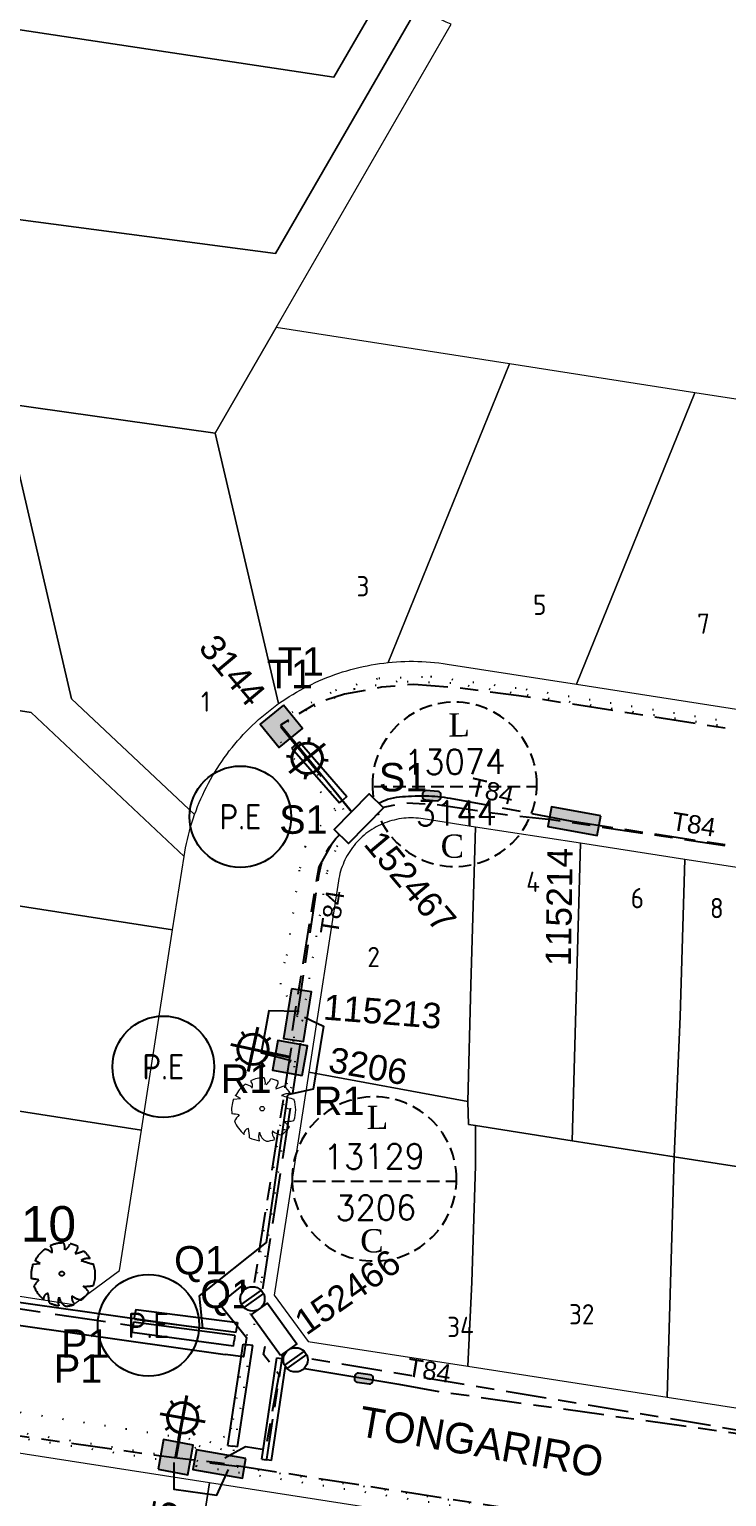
# Model space of a CAD drawing. Header units: metres. Extents: x 297818 to 299097, y 6264861 to 6266140.
# Drawn here: x 298319.3 to 298387.9, y 6265515.3 to 6265659.9 of the extents above; entities that cross this region are included whole.
import ezdxf
from ezdxf.enums import TextEntityAlignment as Align

# ---------------------------------------------------------------- set-up
doc = ezdxf.new("R2010")
doc.units = ezdxf.units.M
for name, pattern in [('Cable Exist UG', [8.2, 4, -1.2, 1.8, -1.2]), ('Cable New OH', [6, 4, -2]), ('Cable Remove', [2, 0, -2]), ('CHAIN', [6, 3, -1, 1, -1]), ('HIDDEN2', [0.1875, 0.125, -0.0625]), ('IE Trench LV', [6.5, 5, -1.5]), ('IECLCHAINA', [8.2, 4, -1.2, 1.8, -1.2])]:
    doc.linetypes.add(name, pattern=pattern)
doc.layers.get('0').update_dxf_attribs({"color": 6})
for name, color, linetype in [('_User_LV_Exist', 7, 'Continuous'), ('Duct_SP_NEW', 2, 'Continuous'), ('Equip_LV_NEW', 2, 'Continuous'), ('Equip_SP_SL_EXT', 7, 'Continuous'), ('Mains_LV_EXT', 7, 'Continuous'), ('Mains_LV_NEW_T84', 2, 'Continuous'), ('Mains_SL_EXT', 7, 'Continuous'), ('Notes', 7, 'Continuous'), ('Notes_HV_MISC', 7, 'Continuous'), ('Notes_LV_MISC', 7, 'Continuous'), ('Notes_SL_MISC', 7, 'Continuous'), ('Notes_SP_MISC', 7, 'Continuous'), ('SupportsUG_SP_LV_EXT', 7, 'Continuous'), ('SupportsUG_SP_LV_NEW', 2, 'Continuous'), ('SupportsUG_SP_LV_SL_EXT', 7, 'Continuous'), ('Trench_SP_NEW', 2, 'Continuous'), ('UG_Details_SP_MISC', 7, 'Continuous')]:
    doc.layers.add(name, color=color, linetype=linetype)
doc.layers.add('Cadastre Land Parcels_SP_EXT', color=9, linetype='Continuous', lineweight=5)
doc.styles.add('AR12', font='Simplex')
doc.styles.add('COLUMN_LABEL', font='arial.ttf')
doc.styles.add('iecARIAL', font='arial.ttf', dxfattribs={"height": 2})
doc.styles.add('iecDevPlan', font='isocp.shx', dxfattribs={"height": 1.8})
doc.styles.add('iecNAME', font='times.ttf')
doc.styles.add('IESYMBOL1', font='isocp.shx')
doc.styles.add('ITALICT', font='ITALICT')
doc.styles.add('POLE_LABEL', font='arial.ttf')
doc.styles.get("Standard").update_dxf_attribs({"font": 'arial.ttf'})
doc.linetypes.add('Cable New UG', pattern='A,7,-0.25,["x",Standard,S=2,R=0,X=0.2,Y=-0.8],-2.1', length=9.35)
doc.linetypes.add('Cable V', pattern='A,7.2,-0.45,["V",Standard,S=1.5,R=0,X=0,Y=-0.7],-1.8', length=9.45)

# ---------------------------------------------------------------- blocks, each defined once
blk = doc.blocks.new('COLUMN_EXT')
blk.add_hatch(color=256).paths.add_polyline_path([(-1.49, 1.48), (-1.49, -1.49), (1.48, -1.49), (1.48, 1.48)])
blk.add_lwpolyline([(-1.49, -1.49), (1.48, -1.49), (1.48, 1.48), (-1.49, 1.48)], close=True)
for tag, height, style, flags, p in [('ASSET_NUM', 2.5, 'COLUMN_LABEL', 8, (2, 2)), ('STRUCTURE_PLANT_NUMBER', 0.2, 'POLE_LABEL', 9, (1.81, 0.03)), ('STREET_CODE', 0.2, 'COLUMN_LABEL', 9, (1.81, -0.2))]:
    blk.add_attdef(tag, text='', height=height, dxfattribs=dict(style=style, flags=flags)).set_placement(p, align=Align.MIDDLE_LEFT)
at = {"flags": 9}
for tag, p in [('COLUMN_TYPE', (1.81, -0.4)), ('OWNED_BY', (1.81, -0.6)), ('STATE', (1.81, -0.8)), ('USAGE', (1.81, -1)), ('LEGEND', (1.81, -1.2)), ('LOCATION', (1.81, -1.4)), ('STREETNAME', (1.81, -1.6)), ('SUBURB', (1.81, -1.8)), ('NOTES', (1.81, -2))]:
    blk.add_attdef(tag, text='', height=0.2, dxfattribs=at).set_placement(p, align=Align.MIDDLE_LEFT)
at = {"flags": 1}
blk.add_attdef('Z', (1.81, -2.35), '', height=0.2, dxfattribs=at)
blk = doc.blocks.new('PILLAR_EXT')
blk.add_hatch(color=256).paths.add_polyline_path([(-2.475, 0.99), (-2.475, -0.99), (2.475, -0.99), (2.475, 0.99)])
blk.add_lwpolyline([(-2.475, -0.99), (2.475, -0.99), (2.475, 0.99), (-2.475, 0.99)], close=True)
at = {"style": 'iecARIAL', "flags": 8}
blk.add_attdef('ASSET_NUM', (1.5, 3.5), '', height=2.5, dxfattribs=at)
for tag, p, flags in [('OWNED_BY', (0, -0.2), 9), ('STATE', (0, -0.4), 9), ('SUPPORT_TYPE', (0, -0.6), 9), ('USAGE', (0, -0.8), 9), ('LEGEND', (0, -1), 9), ('LOCATION', (0, -1.2), 9), ('NOTES', (0, -1.4), 9), ('PARENT', (0, -1.6), 9), ('STREETNAME', (0, -1.8), 9), ('SUBURB', (0, -2), 1)]:
    blk.add_attdef(tag, p, '', height=0.2, dxfattribs=dict(flags=flags))
blk = doc.blocks.new('*U152')
at = {"lineweight": 40}
for p, q in [((0.29, 1.65), (1.08, 6.08)), ((-0.49, 5.56), (-0.17, 5.1)), ((2.38, 5.05), (1.92, 4.72)), ((-1.53, 4.26), (2.9, 3.47)), ((-1, 2.68), (-0.54, 3.01)), ((0, 0), (0.43, 2.39)), ((1.87, 2.17), (1.55, 2.63))]:
    blk.add_line(p, q, dxfattribs=at)
blk.add_circle((0.69, 3.87), 1.5, dxfattribs=at)
at = {"style": 'iecARIAL', "flags": 8}
blk.add_attdef('ASSET_NUM', (1.5, 1.5), '', height=2.5, dxfattribs=at)
for tag, p, height, flags in [('CONSTRUCTED_VOLTAGE', (0.98, -0.65), 0.2, 9), ('CONTROL_TYPE', (0.98, -0.85), 0.2, 9), ('LANTERN_PURPOSE', (0.98, -1.05), 0.2, 9), ('LANTERN_TYPE', (0.98, -1.25), 0.2, 9), ('NO_PHASES', (0.98, -1.45), 0.2, 9), ('LNUMBER', (2.18, -3.25), 2.5, 8), ('OPERATING_VOLTAGE', (0.98, -1.65), 0.2, 9), ('ORIENTATION', (0.98, -1.85), 0.2, 9), ('OWNED_BY', (0.98, -2.05), 0.2, 9), ('STATE', (0.98, -2.25), 0.2, 9), ('USAGE', (0.98, -2.45), 0.2, 9), ('CEXIST', (0.98, -2.65), 0.2, 9), ('CNEW', (0.98, -2.85), 0.2, 9), ('CNUMBER', (0.98, -3.05), 0.2, 9), ('CREMOVE', (0.98, -3.25), 0.2, 9), ('CREPLACE', (0.98, -3.45), 0.2, 9), ('LKINGHEIGHT', (0.98, -3.65), 0.2, 9), ('LBRACKET', (0.98, -3.85), 0.2, 9), ('LBRACKETVOCAB', (0.98, -4.05), 0.2, 9), ('LCATEGORY', (0.98, -4.25), 0.2, 9), ('LCHARGE1', (0.98, -4.45), 0.2, 9), ('LCHARGE1PERCENT', (0.98, -4.65), 0.2, 9), ('LCHARGE2', (0.98, -4.85), 0.2, 9), ('LCHARGE2PERCENT', (0.98, -5.05), 0.2, 9), ('LCHARGE3', (0.98, -5.25), 0.2, 9), ('LCHARGE3PERCENT', (0.98, -5.45), 0.2, 9), ('LEXIST', (0.98, -5.65), 0.2, 9), ('LLAMP', (0.98, -5.85), 0.2, 9), ('LLAMPVOCAB', (0.98, -6.05), 0.2, 9), ('LMAST', (0.98, -6.25), 0.2, 9), ('LMASTVOCAB', (0.98, -6.45), 0.2, 9), ('LNEW', (0.98, -6.65), 0.2, 9), ('LANTNUMBER', (0.98, -6.85), 0.2, 9), ('LOUTREACH', (0.98, -7.25), 0.2, 9), ('LOUTREACHVOCAB', (0.98, -7.45), 0.2, 9), ('LRATECODE', (0.98, -7.65), 0.2, 9), ('LREMOVE', (0.98, -7.85), 0.2, 9), ('LREPLACE', (0.98, -8.05), 0.2, 9), ('LTYPE', (0.98, -8.25), 0.2, 9), ('LTYPEVOCAB', (0.98, -8.45), 0.2, 9), ('LEGEND', (0.98, -8.65), 0.2, 9), ('LOCATION', (0.98, -8.85), 0.2, 9), ('STREETNAME', (0.98, -9.25), 0.2, 9), ('SUBURB', (0.98, -9.45), 0.2, 1), ('NOTES', (0.98, -9.05), 0.2, 9)]:
    blk.add_attdef(tag, p, '', height=height, dxfattribs=dict(flags=flags))
blk = doc.blocks.new('*U153')
at = {"lineweight": 40}
for p, q in [((-4.11, -1.42), (-3.17, 2.98)), ((-4.76, 2.52), (-4.45, 2.04)), ((-1.91, 1.9), (-2.38, 1.6)), ((-1.44, 0.31), (-5.84, 1.26)), ((0, 0), (-2.18, 0.47)), ((-5.37, -0.33), (-4.9, -0.03)), ((-2.52, -0.95), (-2.83, -0.48))]:
    blk.add_line(p, q, dxfattribs=at)
blk.add_circle((-3.64, 0.78), 1.5, dxfattribs=at)
at = {"style": 'iecARIAL', "flags": 8}
blk.add_attdef('ASSET_NUM', (1.5, 1.5), '', height=2.5, dxfattribs=at)
for tag, p, height, flags in [('CONSTRUCTED_VOLTAGE', (0.98, -0.65), 0.2, 9), ('CONTROL_TYPE', (0.98, -0.85), 0.2, 9), ('LANTERN_PURPOSE', (0.98, -1.05), 0.2, 9), ('LANTERN_TYPE', (0.98, -1.25), 0.2, 9), ('NO_PHASES', (0.98, -1.45), 0.2, 9), ('LNUMBER', (2.18, -3.25), 2.5, 8), ('OPERATING_VOLTAGE', (0.98, -1.65), 0.2, 9), ('ORIENTATION', (0.98, -1.85), 0.2, 9), ('OWNED_BY', (0.98, -2.05), 0.2, 9), ('STATE', (0.98, -2.25), 0.2, 9), ('USAGE', (0.98, -2.45), 0.2, 9), ('CEXIST', (0.98, -2.65), 0.2, 9), ('CNEW', (0.98, -2.85), 0.2, 9), ('CNUMBER', (0.98, -3.05), 0.2, 9), ('CREMOVE', (0.98, -3.25), 0.2, 9), ('CREPLACE', (0.98, -3.45), 0.2, 9), ('LKINGHEIGHT', (0.98, -3.65), 0.2, 9), ('LBRACKET', (0.98, -3.85), 0.2, 9), ('LBRACKETVOCAB', (0.98, -4.05), 0.2, 9), ('LCATEGORY', (0.98, -4.25), 0.2, 9), ('LCHARGE1', (0.98, -4.45), 0.2, 9), ('LCHARGE1PERCENT', (0.98, -4.65), 0.2, 9), ('LCHARGE2', (0.98, -4.85), 0.2, 9), ('LCHARGE2PERCENT', (0.98, -5.05), 0.2, 9), ('LCHARGE3', (0.98, -5.25), 0.2, 9), ('LCHARGE3PERCENT', (0.98, -5.45), 0.2, 9), ('LEXIST', (0.98, -5.65), 0.2, 9), ('LLAMP', (0.98, -5.85), 0.2, 9), ('LLAMPVOCAB', (0.98, -6.05), 0.2, 9), ('LMAST', (0.98, -6.25), 0.2, 9), ('LMASTVOCAB', (0.98, -6.45), 0.2, 9), ('LNEW', (0.98, -6.65), 0.2, 9), ('LANTNUMBER', (0.98, -6.85), 0.2, 9), ('LOUTREACH', (0.98, -7.25), 0.2, 9), ('LOUTREACHVOCAB', (0.98, -7.45), 0.2, 9), ('LRATECODE', (0.98, -7.65), 0.2, 9), ('LREMOVE', (0.98, -7.85), 0.2, 9), ('LREPLACE', (0.98, -8.05), 0.2, 9), ('LTYPE', (0.98, -8.25), 0.2, 9), ('LTYPEVOCAB', (0.98, -8.45), 0.2, 9), ('LEGEND', (0.98, -8.65), 0.2, 9), ('LOCATION', (0.98, -8.85), 0.2, 9), ('STREETNAME', (0.98, -9.25), 0.2, 9), ('SUBURB', (0.98, -9.45), 0.2, 1), ('NOTES', (0.98, -9.05), 0.2, 9)]:
    blk.add_attdef(tag, p, '', height=height, dxfattribs=dict(flags=flags))
blk = doc.blocks.new('*U144')
at = {"lineweight": 40}
for p, q in [((0, 0), (1.61, -1.98)), ((1.13, -1.39), (3.97, -4.88)), ((2.76, -1.08), (2.71, -1.64)), ((4.3, -1.72), (0.81, -4.56)), ((0.5, -2.93), (1.06, -2.98)), ((4.61, -3.35), (4.05, -3.29)), ((2.34, -5.19), (2.4, -4.63))]:
    blk.add_line(p, q, dxfattribs=at)
blk.add_circle((2.55, -3.14), 1.5, dxfattribs=at)
at = {"style": 'iecARIAL', "flags": 8}
blk.add_attdef('ASSET_NUM', (1.5, 1.5), '', height=2.5, dxfattribs=at)
for tag, p, height, flags in [('CONSTRUCTED_VOLTAGE', (0.98, -0.65), 0.2, 9), ('CONTROL_TYPE', (0.98, -0.85), 0.2, 9), ('LANTERN_PURPOSE', (0.98, -1.05), 0.2, 9), ('LANTERN_TYPE', (0.98, -1.25), 0.2, 9), ('NO_PHASES', (0.98, -1.45), 0.2, 9), ('LNUMBER', (2.18, -3.25), 2.5, 8), ('OPERATING_VOLTAGE', (0.98, -1.65), 0.2, 9), ('ORIENTATION', (0.98, -1.85), 0.2, 9), ('OWNED_BY', (0.98, -2.05), 0.2, 9), ('STATE', (0.98, -2.25), 0.2, 9), ('USAGE', (0.98, -2.45), 0.2, 9), ('CEXIST', (0.98, -2.65), 0.2, 9), ('CNEW', (0.98, -2.85), 0.2, 9), ('CNUMBER', (0.98, -3.05), 0.2, 9), ('CREMOVE', (0.98, -3.25), 0.2, 9), ('CREPLACE', (0.98, -3.45), 0.2, 9), ('LKINGHEIGHT', (0.98, -3.65), 0.2, 9), ('LBRACKET', (0.98, -3.85), 0.2, 9), ('LBRACKETVOCAB', (0.98, -4.05), 0.2, 9), ('LCATEGORY', (0.98, -4.25), 0.2, 9), ('LCHARGE1', (0.98, -4.45), 0.2, 9), ('LCHARGE1PERCENT', (0.98, -4.65), 0.2, 9), ('LCHARGE2', (0.98, -4.85), 0.2, 9), ('LCHARGE2PERCENT', (0.98, -5.05), 0.2, 9), ('LCHARGE3', (0.98, -5.25), 0.2, 9), ('LCHARGE3PERCENT', (0.98, -5.45), 0.2, 9), ('LEXIST', (0.98, -5.65), 0.2, 9), ('LLAMP', (0.98, -5.85), 0.2, 9), ('LLAMPVOCAB', (0.98, -6.05), 0.2, 9), ('LMAST', (0.98, -6.25), 0.2, 9), ('LMASTVOCAB', (0.98, -6.45), 0.2, 9), ('LNEW', (0.98, -6.65), 0.2, 9), ('LANTNUMBER', (0.98, -6.85), 0.2, 9), ('LOUTREACH', (0.98, -7.25), 0.2, 9), ('LOUTREACHVOCAB', (0.98, -7.45), 0.2, 9), ('LRATECODE', (0.98, -7.65), 0.2, 9), ('LREMOVE', (0.98, -7.85), 0.2, 9), ('LREPLACE', (0.98, -8.05), 0.2, 9), ('LTYPE', (0.98, -8.25), 0.2, 9), ('LTYPEVOCAB', (0.98, -8.45), 0.2, 9), ('LEGEND', (0.98, -8.65), 0.2, 9), ('LOCATION', (0.98, -8.85), 0.2, 9), ('STREETNAME', (0.98, -9.25), 0.2, 9), ('SUBURB', (0.98, -9.45), 0.2, 1), ('NOTES', (0.98, -9.05), 0.2, 9)]:
    blk.add_attdef(tag, p, '', height=height, dxfattribs=dict(flags=flags))
blk = doc.blocks.new('PILLAR_NEW')
for tag, height, flags, p in [('ASSET_NUM', 2.5, 8, (2, 4)), ('STREET_CODE', 0.2, 9, (1.5, 2))]:
    blk.add_attdef(tag, text='', height=height, dxfattribs=dict(flags=flags)).set_placement(p, align=Align.MIDDLE_LEFT)
blk.add_wipeout([(-2.47, 0.99), (2.47, 0.99), (2.47, -0.99), (-2.47, -0.99)])
at = {"lineweight": -3}
blk.add_lwpolyline([(-2.47, 0.99), (2.47, 0.99), (2.47, -0.99), (-2.47, -0.99)], close=True, dxfattribs=at)
for tag, flags, p in [('OWNED_BY', 9, (1.5, 1.8)), ('OPERATED_BY', 9, (1.5, 1.6)), ('MAINTAINED_BY', 9, (1.5, 1.4)), ('STATE', 9, (1.5, 1.2)), ('SUPPORT_TYPE', 9, (1.5, 1)), ('SUBURB', 9, (1.5, 0.2)), ('STREETNAME', 9, (1.5, 0)), ('USAGE', 9, (1.5, 0.8)), ('LEGEND', 9, (1.5, 0.6)), ('PARENT', 9, (1.5, 0.4)), ('Z', 1, (1.5, -0.6)), ('LOCATION', 9, (1.5, -0.2)), ('NOTES', 9, (1.5, -0.4))]:
    blk.add_attdef(tag, text='', height=0.2, dxfattribs=dict(flags=flags)).set_placement(p, align=Align.MIDDLE_LEFT)
blk = doc.blocks.new('SLCP PE (SL12)')
blk.add_circle((0, 0), 5)
at = {"style": 'IESYMBOL1'}
blk.add_text('P.E', height=2.5, dxfattribs=at).set_placement((0, 0), align=Align.MIDDLE)
blk = doc.blocks.new('LV_STJ_NEW')
blk.add_hatch(color=256).paths.add_polyline_path([(0.91, 0.13, 0.414214), (0.59, 0.45), (-0.59, 0.45, 0.414214), (-0.91, 0.13), (-0.91, -0.13, 0.414214), (-0.59, -0.45), (0.59, -0.45, 0.414214), (0.91, -0.13)])
blk.add_lwpolyline([(-0.91, 0.13), (-0.91, -0.13, 0.414214), (-0.59, -0.45), (0.59, -0.45, 0.414214), (0.91, -0.13), (0.91, 0.13, 0.414214), (0.59, 0.45), (-0.59, 0.45, 0.414214)], format="xyb", close=True)
for tag, flags, p in [('ORIENTATION', 9, (1.5, 0)), ('STATE', 9, (1.5, -0.8)), ('OWNED_BY', 9, (1.5, -1)), ('OPERATED_BY', 9, (1.5, -1.2)), ('USAGE', 9, (1.5, -0.2)), ('LEGEND', 9, (1.5, -0.4)), ('NOTES', 9, (1.5, -0.6)), ('MAINTAINED_BY', 9, (1.5, -1.4)), ('OPERATING_VOLTAGE', 9, (1.5, -1.6)), ('CONSTRUCTED_VOLTAGE', 9, (1.5, -1.8)), ('TYPE', 9, (1.5, -2.2)), ('Z', 1, (1.5, -2.4)), ('NUMBER_OF_PHASES', 9, (1.5, -2))]:
    blk.add_attdef(tag, text='', height=0.2, dxfattribs=dict(flags=flags)).set_placement(p, align=Align.MIDDLE_LEFT)
blk = doc.blocks.new('*U210')
for tag, flags, p in [('ACTUAL_STATUS', 9, (1.5, 0)), ('CONSTRUCTED_VOLTAGE', 9, (1.5, -0.2)), ('OPERATING_VOLTAGE', 9, (1.5, -0.6)), ('ORIENTATION', 9, (1.5, -0.8)), ('STATE', 9, (1.5, -1)), ('SWITCH_TYPE', 9, (1.5, -1.2)), ('OWNED_BY', 9, (1.5, -1.8)), ('NO_PHASES', 9, (1.5, -0.4)), ('USAGE', 9, (1.5, -1.4)), ('NOTES', 9, (1.5, -1.6)), ('OPERATED_BY', 9, (1.5, -2)), ('TYPE', 9, (1.5, -2.6)), ('Z', 1, (1.5, -2.8)), ('MAINTAINED_BY', 9, (1.5, -2.2)), ('NUMBER_OF_PHASES', 9, (1.5, -2.4))]:
    blk.add_attdef(tag, text='', height=0.2, dxfattribs=dict(flags=flags)).set_placement(p, align=Align.MIDDLE_LEFT)
blk.add_wipeout([(-4.49, 5.72), (-4.61, 5.58), (-4.72, 5.43), (-4.8, 5.26), (-4.86, 5.08), (-4.91, 4.9), (-4.92, 4.71), (-4.92, 4.53), (-4.89, 4.34), (-4.84, 4.16), (-4.76, 3.99), (-4.67, 3.83), (-4.55, 3.68), (-4.42, 3.55), (-4.27, 3.43), (-4.11, 3.34), (-3.94, 3.26), (-3.76, 3.21), (-3.57, 3.18), (-3.38, 3.17), (-3.2, 3.19), (-3.01, 3.23), (-2.84, 3.3), (-2.67, 3.38), (-2.51, 3.49), (-2.37, 3.61), (-2.25, 3.75), (-2.14, 3.91), (-2.06, 4.07), (-2, 4.25), (-1.95, 4.43), (-1.94, 4.62), (-1.94, 4.81), (-1.97, 4.99), (-2.02, 5.17), (-2.1, 5.35), (-2.19, 5.51), (-2.31, 5.66), (-2.44, 5.79), (-2.59, 5.9), (-2.75, 6), (-2.92, 6.07), (-3.1, 6.13), (-3.29, 6.15), (-3.48, 6.16), (-3.66, 6.14), (-3.85, 6.1), (-4.02, 6.04), (-4.19, 5.95), (-4.35, 5.85)])
for p, q in [((-3.68, 3.19), (-3.68, 6.15)), ((-3.18, 3.19), (-3.18, 6.15))]:
    blk.add_line(p, q)
blk.add_circle((-3.43, 4.67), 1.5)
blk = doc.blocks.new('*U205')
for tag, flags, p in [('ACTUAL_STATUS', 9, (1.5, 0)), ('CONSTRUCTED_VOLTAGE', 9, (1.5, -0.2)), ('OPERATING_VOLTAGE', 9, (1.5, -0.6)), ('ORIENTATION', 9, (1.5, -0.8)), ('STATE', 9, (1.5, -1)), ('SWITCH_TYPE', 9, (1.5, -1.2)), ('OWNED_BY', 9, (1.5, -1.8)), ('NO_PHASES', 9, (1.5, -0.4)), ('USAGE', 9, (1.5, -1.4)), ('NOTES', 9, (1.5, -1.6)), ('OPERATED_BY', 9, (1.5, -2)), ('TYPE', 9, (1.5, -2.6)), ('Z', 1, (1.5, -2.8)), ('MAINTAINED_BY', 9, (1.5, -2.2)), ('NUMBER_OF_PHASES', 9, (1.5, -2.4))]:
    blk.add_attdef(tag, text='', height=0.2, dxfattribs=dict(flags=flags)).set_placement(p, align=Align.MIDDLE_LEFT)
blk.add_wipeout([(-5.07, 5.77), (-5.19, 5.63), (-5.3, 5.47), (-5.38, 5.3), (-5.45, 5.13), (-5.49, 4.94), (-5.51, 4.76), (-5.5, 4.57), (-5.47, 4.38), (-5.42, 4.2), (-5.34, 4.03), (-5.25, 3.87), (-5.13, 3.72), (-5, 3.59), (-4.85, 3.47), (-4.69, 3.38), (-4.52, 3.3), (-4.34, 3.25), (-4.15, 3.22), (-3.97, 3.22), (-3.78, 3.23), (-3.6, 3.27), (-3.42, 3.34), (-3.25, 3.42), (-3.1, 3.53), (-2.96, 3.65), (-2.83, 3.79), (-2.73, 3.95), (-2.64, 4.12), (-2.58, 4.29), (-2.54, 4.48), (-2.52, 4.66), (-2.53, 4.85), (-2.56, 5.04), (-2.61, 5.22), (-2.68, 5.39), (-2.78, 5.55), (-2.89, 5.7), (-3.02, 5.83), (-3.17, 5.94), (-3.33, 6.04), (-3.51, 6.12), (-3.69, 6.17), (-3.87, 6.2), (-4.06, 6.2), (-4.25, 6.19), (-4.43, 6.14), (-4.61, 6.08), (-4.77, 6), (-4.93, 5.89)])
for p, q in [((-4.26, 3.23), (-4.26, 6.19)), ((-3.76, 3.23), (-3.76, 6.19))]:
    blk.add_line(p, q)
blk.add_circle((-4.01, 4.71), 1.5)
blk = doc.blocks.new('TREE5')
for p, q in [((-5.82, 1.84), (-4.43, 2)), ((-5.45, 2.55), (-5.45, 2.55)), ((-4.43, 2), (-5.45, 2.55))]:
    blk.add_line(p, q)
blk.add_circle((-0.14, -0.02), 0.451)
for centre, radius, start, end in [((0.17, -0.24), 6.29, 89.3321, 114.3856), ((-1.8, 5.03), 2.28, 352.0775, 26.6128), ((-0.73, 6.68), 2.38, 304.1868, 338.5411), ((0.17, -0.24), 6.27, 62.8767, 77.7021), ((0.17, -0.24), 6.22, 126.0751, 153.6245), ((-3.93, 2.18), 2.65, 48.5203, 80.5151), ((-3.58, 4.44), 1.54, 343.6555, 39.76), ((1.21, 5.35), 1.82, 315.8454, 359.7651), ((-2.62, 22.51), 19.28, 285.4397, 290.7099), ((5.13, 0.24), 2.76, 83.5323, 121.6544), ((0.17, -0.24), 6.18, 31.4098, 49.4752), ((0.17, -0.24), 6.34, 160.8426, 187.275), ((11.59, 24.42), 23.21, 250.0865, 256.3451), ((0.17, -0.24), 6.3, 340.3307, 19.43), ((-6.94, -11.4), 10.4, 77.3728, 85.4649), ((0.21, -6.18), 6.93, 134.7782, 147.3315), ((0.17, -0.24), 6.19, 200.8103, 231.4392), ((4.49, 5.21), 7.74, 266.7455, 282.0146), ((0.26, -7.73), 6.44, 39.6536, 53.993), ((-2.7, -4.95), 1.03, 97.741, 188.8107), ((-15.69, -6.41), 13.08, 2.9465, 10.9238), ((0.17, -0.24), 6.16, 243.1498, 261.8356), ((1.74, -5.5), 2.6, 160.6009, 199.3991), ((1.45, -4.49), 2.1, 186.1912, 248.4952), ((3.76, -4.72), 1.93, 170.6314, 220.6278), ((4.11, -1.67), 3.55, 230.4582, 263.1093), ((0.17, -0.24), 6.07, 305.394, 326.2464), ((0.17, -0.24), 6.23, 274.7236, 290.3277)]:
    blk.add_arc(centre, radius, start, end)

msp = doc.modelspace()

# ---------------------------------------------------------------- linework, layer by layer
at = {"layer": 'Cadastre Land Parcels_SP_EXT', "linetype": 'Continuous'}
for points in [[(298357.52, 6265662.12), (298357.06, 6265662.38), (298356.6, 6265662.65), (298356.15, 6265662.93), (298355.71, 6265663.22), (298355.26, 6265663.51), (298354.82, 6265663.8), (298354.39, 6265664.11), (298349.27, 6265655.22), (298317.47, 6265660.04), (298304.73, 6265661.98), (298304.64, 6265661.1), (298304.54, 6265660.23), (298304.43, 6265659.36), (298304.32, 6265658.49), (298304.2, 6265657.62), (298304.07, 6265656.75), (298303.94, 6265655.88), (298301.99, 6265643.35), (298343.53, 6265637.85), (298357.52, 6265662.12)], [(298360.82, 6265660.44), (298360.34, 6265660.66), (298359.86, 6265660.89), (298359.39, 6265661.12), (298358.91, 6265661.36), (298358.44, 6265661.61), (298357.98, 6265661.86), (298357.52, 6265662.12), (298343.53, 6265637.85), (298301.99, 6265643.35), (298300.75, 6265635.34), (298299.23, 6265625.55), (298316.68, 6265623.1), (298337.58, 6265620.16), (298343.57, 6265630.55), (298360.82, 6265660.44)], [(298344.18, 6265593.73), (298344.52, 6265593.96), (298344.87, 6265594.18), (298345.22, 6265594.4), (298345.58, 6265594.61), (298345.94, 6265594.81), (298346.31, 6265595.01), (298346.68, 6265595.2), (298347.05, 6265595.39), (298347.42, 6265595.57), (298347.8, 6265595.74), (298348.18, 6265595.9), (298348.57, 6265596.06), (298348.96, 6265596.21), (298349.35, 6265596.35), (298349.74, 6265596.48), (298350.13, 6265596.61), (298350.53, 6265596.73), (298350.93, 6265596.85), (298351.33, 6265596.95), (298351.73, 6265597.05), (298352.14, 6265597.14), (298352.55, 6265597.23), (298352.95, 6265597.3), (298353.36, 6265597.37), (298353.77, 6265597.44), (298354.19, 6265597.49), (298354.6, 6265597.54), (298366.55, 6265626.97), (298343.57, 6265630.55), (298337.58, 6265620.16), (298343.83, 6265593.49), (298344.18, 6265593.73)], [(298384.82, 6265624.13), (298366.55, 6265626.97), (298354.6, 6265597.54), (298355.01, 6265597.58), (298355.43, 6265597.61), (298355.85, 6265597.63), (298356.27, 6265597.65), (298356.69, 6265597.66), (298357.1, 6265597.66), (298357.52, 6265597.65), (298357.94, 6265597.64), (298358.36, 6265597.61), (298358.77, 6265597.58), (298359.19, 6265597.55), (298359.61, 6265597.5), (298360.02, 6265597.45), (298360.44, 6265597.39), (298373.17, 6265595.41), (298384.82, 6265624.13)], [(298334.58, 6265578.86), (298334.66, 6265579.28), (298334.75, 6265579.69), (298334.84, 6265580.11), (298334.94, 6265580.52), (298335.05, 6265580.93), (298335.16, 6265581.34), (298335.28, 6265581.74), (298335.41, 6265582.15), (298335.55, 6265582.55), (298323.42, 6265593.96), (298316.68, 6265623.1), (298299.23, 6265625.55), (298297.33, 6265613.35), (298294.71, 6265596.45), (298319.45, 6265592.61), (298334.52, 6265578.44), (298334.58, 6265578.86)], [(298403.1, 6265621.28), (298384.82, 6265624.13), (298373.17, 6265595.41), (298391.44, 6265592.56), (298403.1, 6265621.28)], [(298335.7, 6265582.94), (298335.85, 6265583.34), (298336.01, 6265583.73), (298336.18, 6265584.12), (298336.35, 6265584.5), (298336.53, 6265584.88), (298336.72, 6265585.26), (298336.91, 6265585.64), (298337.12, 6265586.01), (298337.32, 6265586.37), (298337.54, 6265586.74), (298337.76, 6265587.1), (298337.99, 6265587.45), (298338.23, 6265587.8), (298338.47, 6265588.15), (298338.72, 6265588.49), (298338.97, 6265588.83), (298339.24, 6265589.16), (298339.5, 6265589.49), (298339.78, 6265589.81), (298340.06, 6265590.13), (298340.34, 6265590.44), (298340.63, 6265590.74), (298340.93, 6265591.04), (298341.23, 6265591.34), (298341.54, 6265591.63), (298341.85, 6265591.91), (298342.17, 6265592.19), (298342.49, 6265592.46), (298342.82, 6265592.73), (298343.15, 6265592.99), (298343.49, 6265593.24), (298343.83, 6265593.49), (298337.58, 6265620.16), (298316.68, 6265623.1), (298323.42, 6265593.96), (298335.55, 6265582.55), (298335.7, 6265582.94)], [(298334.52, 6265578.44), (298319.45, 6265592.61), (298294.71, 6265596.45), (298291.79, 6265577.67), (298333.39, 6265571.21), (298334.52, 6265578.44)], [(298362.75, 6265565.78), (298363.23, 6265581.33), (298358.06, 6265582.13), (298357.83, 6265582.17), (298357.59, 6265582.19), (298357.35, 6265582.21), (298357.11, 6265582.22), (298356.87, 6265582.23), (298356.63, 6265582.22), (298356.39, 6265582.21), (298356.15, 6265582.19), (298355.92, 6265582.16), (298355.68, 6265582.12), (298355.45, 6265582.08), (298355.21, 6265582.02), (298354.98, 6265581.96), (298354.75, 6265581.9), (298354.52, 6265581.82), (298354.3, 6265581.74), (298354.08, 6265581.65), (298353.86, 6265581.55), (298353.64, 6265581.45), (298353.43, 6265581.34), (298353.22, 6265581.22), (298353.02, 6265581.09), (298352.82, 6265580.96), (298352.62, 6265580.82), (298352.43, 6265580.68), (298352.25, 6265580.53), (298352.07, 6265580.37), (298351.89, 6265580.21), (298351.72, 6265580.04), (298351.56, 6265579.87), (298351.4, 6265579.69), (298351.25, 6265579.5), (298351.1, 6265579.31), (298350.96, 6265579.12), (298350.83, 6265578.92), (298350.7, 6265578.72), (298350.58, 6265578.51), (298350.46, 6265578.3), (298350.36, 6265578.09), (298350.26, 6265577.87), (298350.17, 6265577.65), (298350.08, 6265577.43), (298350, 6265577.2), (298349.93, 6265576.97), (298349.87, 6265576.74), (298349.82, 6265576.51), (298349.77, 6265576.27), (298349.73, 6265576.04), (298346.81, 6265557.17), (298362.47, 6265554.27), (298362.75, 6265565.78)], [(298373.56, 6265579.74), (298363.23, 6265581.33), (298362.75, 6265565.78), (298362.47, 6265554.27), (298362.53, 6265552.01), (298363.21, 6265551.91), (298372.75, 6265550.41), (298373.56, 6265579.74)], [(298383.36, 6265562.65), (298383.84, 6265578.14), (298373.56, 6265579.74), (298372.75, 6265550.41), (298382.77, 6265548.84), (298383.36, 6265562.65)], [(298333.39, 6265571.21), (298291.79, 6265577.67), (298288.72, 6265557.91), (298330.32, 6265551.45), (298333.39, 6265571.21)], [(298394.29, 6265576.51), (298383.84, 6265578.14), (298383.36, 6265562.65), (298382.77, 6265548.84), (298393.15, 6265547.22), (298394.29, 6265576.51)], [(298328.17, 6265537.62), (298330.32, 6265551.45), (298288.72, 6265557.91), (298286.58, 6265544.08), (298289.91, 6265539.51), (298323.61, 6265534.28), (298328.17, 6265537.62)], [(298362.84, 6265536.47), (298363.21, 6265547.94), (298363.21, 6265551.91), (298362.53, 6265552.01), (298362.47, 6265554.27), (298346.81, 6265557.17), (298343.4, 6265535.2), (298346.74, 6265530.63), (298362.47, 6265528.19), (298362.84, 6265536.47)], [(298382.77, 6265548.84), (298372.75, 6265550.41), (298363.21, 6265551.91), (298363.21, 6265547.94), (298362.84, 6265536.47), (298362.47, 6265528.19), (298382.08, 6265525.15), (298382.77, 6265548.84)], [(298407.32, 6265543.34), (298403.3, 6265545.63), (298393.15, 6265547.22), (298382.77, 6265548.84), (298382.08, 6265525.15), (298406.63, 6265521.33), (298407.32, 6265543.34)], [(298325.34, 6265441.67), (298331.32, 6265480.13), (298337.01, 6265516.69), (298323.28, 6265518.83), (298287.61, 6265524.37), (298283.05, 6265521.04), (298275.63, 6265473.4), (298272.26, 6265451.7), (298271.37, 6265446.01), (298320.77, 6265438.33), (298325.34, 6265441.67)]]:
    msp.add_lwpolyline(points, close=True, dxfattribs=at)
for points in [[(298317.47, 6265660.04), (298349.27, 6265655.22), (298354.39, 6265664.11)], [(298437.54, 6265501.03), (298337.01, 6265516.69), (298331.32, 6265480.13), (298389.12, 6265471.15)]]:
    msp.add_lwpolyline(points, dxfattribs=at)
at = {"layer": 'Duct_SP_NEW'}
for p, q in [((298329.53, 6265532.54), (298329.46, 6265532.02)), ((298339.51, 6265531.21), (298329.53, 6265532.54)), ((298329.39, 6265531.5), (298329.46, 6265532.02)), ((298339.37, 6265530.18), (298329.39, 6265531.5)), ((298339.51, 6265531.21), (298339.44, 6265530.69)), ((298339.37, 6265530.18), (298339.44, 6265530.69))]:
    msp.add_line(p, q, dxfattribs=at)
at = {"layer": 'Mains_LV_EXT', "linetype": 'Cable Remove'}
for points in [[(298409.88, 6265587.76), (298366.73, 6265594.56), (298360.79, 6265595.5), (298355.5, 6265595.66), (298351.29, 6265594.91), (298346.56, 6265592.88), (298344.09, 6265591.24)], [(298344.09, 6265591.24), (298344, 6265589.73), (298349.44, 6265582.98), (298347.7, 6265581.18), (298346.44, 6265579.42), (298345.86, 6265577.07), (298344.61, 6265568.65)], [(298345.68, 6265562.79), (298344.03, 6265565.84), (298344.54, 6265568.54)], [(298345.64, 6265562.72), (298345.27, 6265560.28)], [(298345.27, 6265560.28), (298341.39, 6265535.46), (298339.18, 6265522.1), (298338.48, 6265521.22), (298337.16, 6265520.68), (298292.29, 6265527.69), (298289.59, 6265522.08)], [(298333.69, 6265519.23), (298293.85, 6265525.46), (298289.65, 6265522.11)], [(298333.69, 6265519.23), (298337.09, 6265518.67)], [(298339.75, 6265518.29), (298397.66, 6265509.3)]]:
    msp.add_lwpolyline(points, dxfattribs=at)
at = {"layer": 'Mains_LV_EXT', "linetype": 'Cable Exist UG', "flags": 128}
for points in [[(298345.68, 6265562.79), (298346.07, 6265565.37), (298346.07, 6265565.37), (298347.81, 6265576.71), (298348.02, 6265577.61), (298348.32, 6265578.51), (298348.83, 6265579.37), (298349.47, 6265580.2), (298350.07, 6265580.82), (298350.26, 6265581.54), (298350.88, 6265582.11), (298351.63, 6265582.68), (298352.38, 6265583.14), (298353.16, 6265583.53), (298353.21, 6265583.55)], [(298360.72, 6265584.18), (298372.78, 6265581.9)], [(298372.78, 6265581.9), (298392.17, 6265578.92), (298393.97, 6265578.62)], [(298338.52, 6265519.16), (298340.56, 6265520.27), (298342.56, 6265519.96), (298343.88, 6265527.34), (298342.34, 6265529.35), (298342.7, 6265531.04)], [(298355.67, 6265526.42), (298359.68, 6265525.7), (298359.68, 6265525.7), (298397.63, 6265520.34), (298399.87, 6265519.98)]]:
    msp.add_lwpolyline(points, dxfattribs=at)
at = {"layer": 'Mains_LV_EXT', "linetype": 'Cable Exist UG'}
msp.add_lwpolyline([(298337.05, 6265518.67), (298339.73, 6265518.33)], dxfattribs=at)
at = {"layer": 'Mains_LV_NEW_T84', "linetype": 'Cable V', "flags": 128}
for points in [[(298344.13, 6265591.23), (298351.25, 6265582.57)], [(298345.86, 6265563.14), (298342.85, 6265563.21), (298342.12, 6265559.08), (298345.07, 6265558.33)], [(298333.5, 6265518.71), (298333.52, 6265516.07), (298337.74, 6265515.49), (298338.88, 6265518)]]:
    msp.add_lwpolyline(points, dxfattribs=at)
at = {"layer": 'Mains_LV_NEW_T84', "linetype": 'Cable New UG', "flags": 128}
for points in [[(298346.36, 6265562.59), (298348.24, 6265561.7), (298347.24, 6265555.48), (298344.73, 6265554.92)], [(298293.16, 6265522.61), (298293.6, 6265526.8), (298290.83, 6265527.85), (298291.68, 6265538.24), (298336.35, 6265531.93), (298336.03, 6265535.14), (298342.64, 6265540.37), (298344.73, 6265554.92)], [(298295.75, 6265524.65), (298296.13, 6265527.42), (298292.84, 6265529.09), (298293.42, 6265535.75), (298338.55, 6265529.35)], [(298341.91, 6265533.83), (298340.36, 6265536.24), (298338.01, 6265534.35), (298340.66, 6265531.01), (298340.38, 6265529.12), (298338.55, 6265529.35)], [(298342.13, 6265533.54), (298346.01, 6265528.04), (298355.67, 6265526.42)]]:
    msp.add_lwpolyline(points, dxfattribs=at)
at = {"layer": 'Mains_LV_NEW_T84', "linetype": 'Cable New UG'}
msp.add_spline([(298351.89, 6265582.2), (298352.83, 6265583.1), (298353.77, 6265583.7), (298354.54, 6265584.06), (298355.73, 6265584.3), (298356.92, 6265584.38), (298358.31, 6265584.41), (298360.72, 6265584.18)], degree=3, dxfattribs=at)
at = {"layer": 'Mains_SL_EXT', "linetype": 'Cable Remove'}
for points in [[(298344.09, 6265591.24), (298345.15, 6265592.65), (298349.43, 6265594.82), (298353.7, 6265596.01), (298358.8, 6265596.17), (298368.19, 6265594.9), (298408.16, 6265588.55), (298409.88, 6265587.76)], [(298345.27, 6265560.28), (298346.17, 6265562.22), (298348.62, 6265576.97), (298349.57, 6265579.41), (298350.51, 6265580.8), (298351.49, 6265581.38), (298344.09, 6265591.24)], [(298333.69, 6265519.23), (298336.01, 6265520.34), (298339.4, 6265519.85), (298342.2, 6265536.91), (298345.46, 6265558.17), (298345.27, 6265560.28)], [(298333.69, 6265519.23), (298331.75, 6265519.02), (298294.35, 6265524.82), (298286.77, 6265515.48)], [(298333.69, 6265519.23), (298335.72, 6265518.37), (298395.98, 6265509.02), (298397.66, 6265509.3)]]:
    msp.add_lwpolyline(points, dxfattribs=at)
at = {"layer": 'Notes_SL_MISC', "linetype": 'HIDDEN2', "ltscale": 10}
for p, q in [((298353.23, 6265585.31), (298369.2, 6265585.31)), ((298345.31, 6265546.42), (298361.28, 6265546.42))]:
    msp.add_line(p, q, dxfattribs=at)
for points in [[(298353.06, 6265585.54, 1), (298369.26, 6265585.54, 1), (298353.06, 6265585.54)], [(298345.15, 6265546.65, 1), (298361.34, 6265546.65, 1), (298345.15, 6265546.65)]]:
    msp.add_lwpolyline(points, format="xyb", dxfattribs=at)
at = {"layer": 'Notes_SP_MISC', "color": 254, "linetype": 'CHAIN', "true_color": 0xcfcfcf}
for p, q in [((298319.63, 6265538.24), (298320.33, 6265538.32)), ((298319.81, 6265538.6), (298319.81, 6265538.6)), ((298320.33, 6265538.32), (298319.81, 6265538.6))]:
    msp.add_line(p, q, dxfattribs=at)
msp.add_circle((298322.47, 6265537.31), 0.226, dxfattribs=at)
for centre, radius, start, end in [((298322.62, 6265537.2), 3.11, 126.0751, 153.6245), ((298320.57, 6265538.41), 1.33, 48.5203, 80.5151), ((298322.62, 6265537.2), 3.14, 89.3321, 114.3856), ((298320.75, 6265539.54), 0.768, 343.6555, 39.76), ((298321.64, 6265539.83), 1.14, 352.0775, 26.6128), ((298322.17, 6265540.66), 1.19, 304.1868, 338.5411), ((298322.62, 6265537.2), 3.13, 62.8767, 77.7021), ((298323.15, 6265539.99), 0.908, 315.8454, 359.7651), ((298321.23, 6265548.57), 9.64, 285.4397, 290.7099), ((298322.62, 6265537.2), 3.09, 31.4098, 49.4752), ((298322.62, 6265537.2), 3.17, 160.8426, 187.275), ((298325.11, 6265537.44), 1.38, 83.5323, 121.6544), ((298328.34, 6265549.53), 11.61, 250.0865, 256.3451), ((298322.62, 6265537.2), 3.15, 340.3307, 19.43), ((298319.07, 6265531.62), 5.2, 77.3728, 85.4649), ((298322.65, 6265534.23), 3.46, 134.7782, 147.3315), ((298322.62, 6265537.2), 3.1, 200.8103, 231.4392), ((298321.19, 6265534.85), 0.515, 97.741, 188.8107), ((298314.7, 6265534.12), 6.54, 2.9465, 10.9238), ((298324.42, 6265534.96), 0.965, 170.6314, 220.6278), ((298324.6, 6265536.49), 1.77, 230.4582, 263.1093), ((298322.62, 6265537.2), 3.04, 305.394, 326.2464), ((298324.79, 6265539.93), 3.87, 266.7455, 282.0146), ((298322.67, 6265533.46), 3.22, 39.6536, 53.993), ((298322.62, 6265537.2), 3.08, 243.1498, 261.8356), ((298323.41, 6265534.57), 1.3, 160.6009, 199.3991), ((298323.27, 6265535.08), 1.05, 186.1912, 248.4952), ((298322.62, 6265537.2), 3.11, 274.7236, 290.3277)]:
    msp.add_arc(centre, radius, start, end, dxfattribs=at)
at = {"layer": 'Trench_SP_NEW', "color": 4, "linetype": 'IE Trench LV', "flags": 128}
for points in [[(298345.95, 6265560.04), (298342.03, 6265534.47)], [(298289.69, 6265538.17), (298329.52, 6265532.17)]]:
    msp.add_lwpolyline(points, dxfattribs=at)
at = {"layer": 'UG_Details_SP_MISC'}
for p, q in [((298345.14, 6265589.11), (298345.51, 6265589.42)), ((298345.14, 6265589.11), (298349.81, 6265583.71)), ((298345.87, 6265589.74), (298345.51, 6265589.42)), ((298345.87, 6265589.74), (298350.53, 6265584.34)), ((298350.53, 6265584.34), (298350.17, 6265584.02)), ((298349.81, 6265583.71), (298350.17, 6265584.02)), ((298329.75, 6265533.79), (298329.68, 6265533.31)), ((298329.75, 6265533.79), (298339.77, 6265532.49)), ((298329.62, 6265532.84), (298329.68, 6265533.31)), ((298329.62, 6265532.84), (298339.65, 6265531.54)), ((298339.77, 6265532.49), (298339.71, 6265532.01)), ((298339.65, 6265531.54), (298339.71, 6265532.01)), ((298338.84, 6265520.39), (298340.34, 6265530.37)), ((298339.79, 6265520.25), (298341.29, 6265530.22)), ((298340.34, 6265530.37), (298340.81, 6265530.3)), ((298341.29, 6265530.22), (298340.81, 6265530.3)), ((298342.16, 6265519.03), (298343.66, 6265529.01)), ((298343.11, 6265518.89), (298344.61, 6265528.86)), ((298343.66, 6265529.01), (298344.13, 6265528.94)), ((298344.61, 6265528.86), (298344.13, 6265528.94)), ((298338.84, 6265520.39), (298339.32, 6265520.32)), ((298339.79, 6265520.25), (298339.32, 6265520.32)), ((298342.16, 6265519.03), (298342.63, 6265518.96)), ((298343.11, 6265518.89), (298342.63, 6265518.96))]:
    msp.add_line(p, q, dxfattribs=at)
at = {"layer": 'UG_Details_SP_MISC', "color": 7, "linetype": 'Cable Exist UG', "flags": 128}
for points in [[(298307.19, 6265522.9), (298333.53, 6265519.19), (298338.06, 6265518.66), (298398.03, 6265509.27), (298434.44, 6265503.57), (298439.48, 6265502.79), (298444.77, 6265502.98), (298449.16, 6265504.33), (298452.94, 6265506.45), (298455.69, 6265508.7), (298457.73, 6265510.74), (298459.99, 6265515.1), (298462.21, 6265520.54), (298466.21, 6265531.58), (298468.44, 6265537.6), (298470.41, 6265542.86), (298471.54, 6265547.93), (298471.75, 6265553.9), (298471.22, 6265558.26), (298469.72, 6265563.04), (298467.37, 6265567.93), (298465.12, 6265571.12), (298461.33, 6265575.26), (298457.58, 6265577.89), (298455.7, 6265578.99), (298452.97, 6265580.21), (298447.87, 6265581.55), (298442.09, 6265582.71), (298433.23, 6265584.08), (298425.93, 6265585.12), (298410.38, 6265587.5), (298367.49, 6265594.26), (298361.58, 6265595.04), (298357.13, 6265595.38), (298353.97, 6265595.1), (298350.31, 6265594.42), (298347.69, 6265593.6), (298344.02, 6265591.37), (298351.5, 6265582.24), (298349.47, 6265580.39), (298347.78, 6265577.42), (298347.12, 6265573.6), (298345.15, 6265561.27)], [(298351.5, 6265582.24), (298353.71, 6265583.18), (298356.28, 6265583.71), (298359.17, 6265583.58), (298363.38, 6265582.95), (298365.68, 6265582.62), (298370.71, 6265582.07), (298393.22, 6265578.69), (298423.94, 6265573.75)], [(298345.07, 6265559.57), (298341.17, 6265534.86), (298344.25, 6265529.47)], [(298455.22, 6265534.93), (298451.96, 6265526.62), (298448.97, 6265518.89), (298446.75, 6265516.29), (298443.55, 6265514.74), (298440.47, 6265514.36), (298438.21, 6265514.67), (298401.42, 6265519.81), (298344.21, 6265529.38), (298342.48, 6265518)]]:
    msp.add_lwpolyline(points, dxfattribs=at)

# ---------------------------------------------------------------- block references
at = {"layer": 'Cadastre Land Parcels_SP_EXT', "color": 3, "xscale": 0.5, "yscale": 0.5, "zscale": 0.5}
msp.add_blockref('TREE5', (298342.28, 6265553.58), dxfattribs=at)
at = {"layer": 'Equip_LV_NEW', "linetype": 'Cable New UG', "ltscale": 0.5, "rotation": 352.3687749067218}
msp.add_blockref('LV_STJ_NEW', (298352.21, 6265526.98), dxfattribs=at)
at = {"layer": 'Equip_SP_SL_EXT'}
for name, p in [('*U144', (298344.09, 6265591.24)), ('*U153', (298344.95, 6265558.64)), ('*U152', (298333.69, 6265519.23))]:
    msp.add_blockref(name, p, dxfattribs=at)
at = {"layer": 'Notes_SL_MISC'}
for p in [(298340.06, 6265582.34), (298332.47, 6265557.7), (298331.01, 6265532.22)]:
    msp.add_blockref('SLCP PE (SL12)', p, dxfattribs=at)
at = {"layer": 'SupportsUG_SP_LV_EXT'}
ref = msp.add_blockref('PILLAR_EXT', (298372.94, 6265581.91), dxfattribs=dict(at, rotation=169.5518093269195))
ref.add_attrib('ASSET_NUM', '115214', dxfattribs={"layer": '0', "height": 2.5, "rotation": 89.1048, "style": 'iecARIAL'}).set_placement((298371.54, 6265579.28), align=Align.MIDDLE_RIGHT)
ref = msp.add_blockref('PILLAR_EXT', (298345.68, 6265562.79), dxfattribs=dict(at, rotation=260.9051914598622))
ref.add_attrib('ASSET_NUM', '115213', dxfattribs={"layer": '0', "height": 2.5, "rotation": 355.4111, "style": 'iecARIAL'}).set_placement((298348.25, 6265563.61), align=Align.MIDDLE_LEFT)
ref = msp.add_blockref('PILLAR_EXT', (298338, 6265518.55), dxfattribs=dict(at, rotation=170.1881666012836))
ref.add_attrib('ASSET_NUM', '115220', dxfattribs={"layer": '0', "height": 2.5, "rotation": 81.7376, "style": 'iecARIAL'}).set_placement((298338.83, 6265513.84), align=Align.MIDDLE_RIGHT)
at = {"layer": 'SupportsUG_SP_LV_SL_EXT'}
ref = msp.add_blockref('COLUMN_EXT', (298344.09, 6265591.24), dxfattribs=dict(at, rotation=219.2288624174642))
ref.add_attrib('ASSET_NUM', '3144', dxfattribs={"layer": '0', "height": 2.5, "rotation": 310, "style": 'COLUMN_LABEL'}).set_placement((298342.74, 6265594.61), align=Align.TOP_RIGHT)
ref = msp.add_blockref('COLUMN_EXT', (298344.95, 6265558.57), dxfattribs=dict(at, rotation=80.0081903849049))
ref.add_attrib('ASSET_NUM', '3206', dxfattribs={"layer": '0', "height": 2.5, "rotation": 349.9722, "style": 'COLUMN_LABEL'}).set_placement((298348.83, 6265558.45), align=Align.MIDDLE_LEFT)
ref = msp.add_blockref('COLUMN_EXT', (298333.69, 6265519.23), dxfattribs=dict(at, rotation=349.6902520348642))
ref.add_attrib('ASSET_NUM', '3205', dxfattribs={"layer": '0', "height": 2.5, "rotation": 79.7265, "style": 'COLUMN_LABEL'}).set_placement((298332.77, 6265514.98), align=Align.MIDDLE_RIGHT)

# ---------------------------------------------------------------- texts
at = {"layer": '_User_LV_Exist', "color": 7, "linetype": 'Cable Exist UG', "ltscale": 0.5}
msp.add_text('T84', height=1.8, rotation=81.2893, dxfattribs=at).set_placement((298349.66, 6265570.64))
at = {"layer": 'Cadastre Land Parcels_SP_EXT', "style": 'iecDevPlan'}
for s, p in [('3', (298351.5, 6265604.06)), ('5', (298368.89, 6265602.23)), ('7', (298385.04, 6265600.37)), ('1', (298336.19, 6265592.69)), ('4', (298368.21, 6265574.93)), ('6', (298378.51, 6265573.32)), ('8', (298386.3, 6265572.34)), ('2', (298352.57, 6265567.52)), ('32', (298372.43, 6265532.31)), ('34', (298360.43, 6265531.06))]:
    msp.add_text(s, height=2, dxfattribs=at).set_placement(p)
at = {"layer": 'Mains_LV_EXT'}
for rotation, p in [(346.8028, (298362.52, 6265584.49)), (350.8529, (298382.43, 6265581.06)), (350.6124, (298356.37, 6265527.24))]:
    msp.add_text('T84', height=1.8, rotation=rotation, dxfattribs=at).set_placement(p)
at = {"layer": 'Notes', "insert": (298363.78, 6265520.72), "char_height": 3, "attachment_point": 5, "rotation": 350.1945, "style": 'ITALICT'}
msp.add_mtext('{\\fStylus BT|b0|i0|c0|p34;TONGARIRO}', dxfattribs=at)
at = {"layer": 'Notes_HV_MISC', "color": 2, "linetype": 'Cable New OH', "ltscale": 0.5, "insert": (298313, 6265543.97), "char_height": 3.5, "attachment_point": 1, "style": 'iecARIAL'}
msp.add_mtext_dynamic_manual_height_columns('3110', width=34.2028, gutter_width=10, heights=[0], dxfattribs=at)
at = {"layer": 'Notes_LV_MISC', "color": 2, "linetype": 'Cable New UG', "char_height": 2.8, "attachment_point": 1, "style": 'iecARIAL'}
for s, insert in [('T1', (298342.65, 6265597.81)), ('S1', (298343.88, 6265583.46)), ('R1', (298338.13, 6265557.93)), ('Q1', (298333.53, 6265540.03)), ('P1', (298321.69, 6265529.36))]:
    msp.add_mtext_dynamic_manual_height_columns(s, width=12.8604, gutter_width=10, heights=[2.8], dxfattribs=dict(at, insert=insert))
at = {"layer": 'Notes_SL_MISC', "linetype": 'IECLCHAINA', "lineweight": 0, "style": 'iecNAME'}
for s, p in [('L', (298360.55, 6265590.24)), ('C', (298359.79, 6265578.29)), ('L', (298352.51, 6265551.56)), ('C', (298351.87, 6265539.4))]:
    msp.add_text(s, height=2.29, rotation=0.4193, dxfattribs=at).set_placement(p)
at = {"layer": 'Notes_SL_MISC', "lineweight": 0, "style": 'AR12', "width": 0.948629}
for s, p in [('13074', (298361.18, 6265585.79, 35.97)), ('3144', (298361.33, 6265580.74, 35.97)), ('13129', (298353.26, 6265546.9, 35.97)), ('3206', (298353.41, 6265541.85, 35.97))]:
    msp.add_text(s, height=2.454, rotation=0.3904, dxfattribs=at).set_placement(p, align=Align.BOTTOM_CENTER)
at = {"layer": 'Notes_SP_MISC', "color": 2, "linetype": 'Cable New UG', "char_height": 2.8, "attachment_point": 1, "style": 'iecARIAL'}
for s, insert in [('T1', (298343.73, 6265599.05)), ('R1', (298347.29, 6265555.75)), ('Q1', (298336.1, 6265536.71)), ('P1', (298322.4, 6265531.82))]:
    msp.add_mtext_dynamic_manual_height_columns(s, width=12.8604, gutter_width=10, heights=[2.8], dxfattribs=dict(at, insert=insert))

# ---------------------------------------------------------------- next in the draw order: block references
at = {"layer": 'SupportsUG_SP_LV_NEW'}
ref = msp.add_blockref('PILLAR_NEW', (298351.72, 6265582.15), dxfattribs=dict(at, rotation=225.6717357581518))
ref.add_attrib('ASSET_NUM', '152467', dxfattribs={"layer": '0', "height": 2.5, "rotation": 310}).set_placement((298353.06, 6265580.42), align=Align.MIDDLE_LEFT)
ref = msp.add_blockref('PILLAR_NEW', (298343.37, 6265531.82), dxfattribs=dict(at, rotation=125.8836246119272))
ref.add_attrib('ASSET_NUM', '152466', dxfattribs={"layer": '0', "height": 2.5, "rotation": 35}).set_placement((298345.83, 6265532.18), align=Align.MIDDLE_LEFT)

# ---------------------------------------------------------------- next in the draw order: block references
at = {"layer": 'Equip_LV_NEW', "linetype": 'Cable New UG', "ltscale": 0.5, "rotation": 355.3559312582805}
msp.add_blockref('LV_STJ_NEW', (298358.9, 6265584.42), dxfattribs=at)
at = {"layer": 'Equip_LV_NEW', "linetype": 'Cable New UG', "ltscale": 0.5, "xscale": 0.8000000000000003, "yscale": 0.8000000000000003, "zscale": 0.8000000000000003, "rotation": 125.4810149136787}
for name, p in [('*U210', (298342.7, 6265539.23)), ('*U205', (298346.7, 6265533.62))]:
    msp.add_blockref(name, p, dxfattribs=at)

# ---------------------------------------------------------------- next in the draw order: texts
at = {"layer": 'Notes_SP_MISC', "color": 2, "linetype": 'Cable New UG', "insert": (298353.69, 6265587.64), "char_height": 2.8, "attachment_point": 1, "style": 'iecARIAL'}
msp.add_mtext_dynamic_manual_height_columns('S1', width=12.8604, gutter_width=10, heights=[2.8], dxfattribs=at)

# ---------------------------------------------------------------- next in the draw order: linework, layer by layer
at = {"color": 2, "linetype": 'Cable New UG', "ltscale": 0.5}
msp.add_circle((298457.33, 6265500.67), 639.42, dxfattribs=at)

doc.saveas('drawing.dxf')
